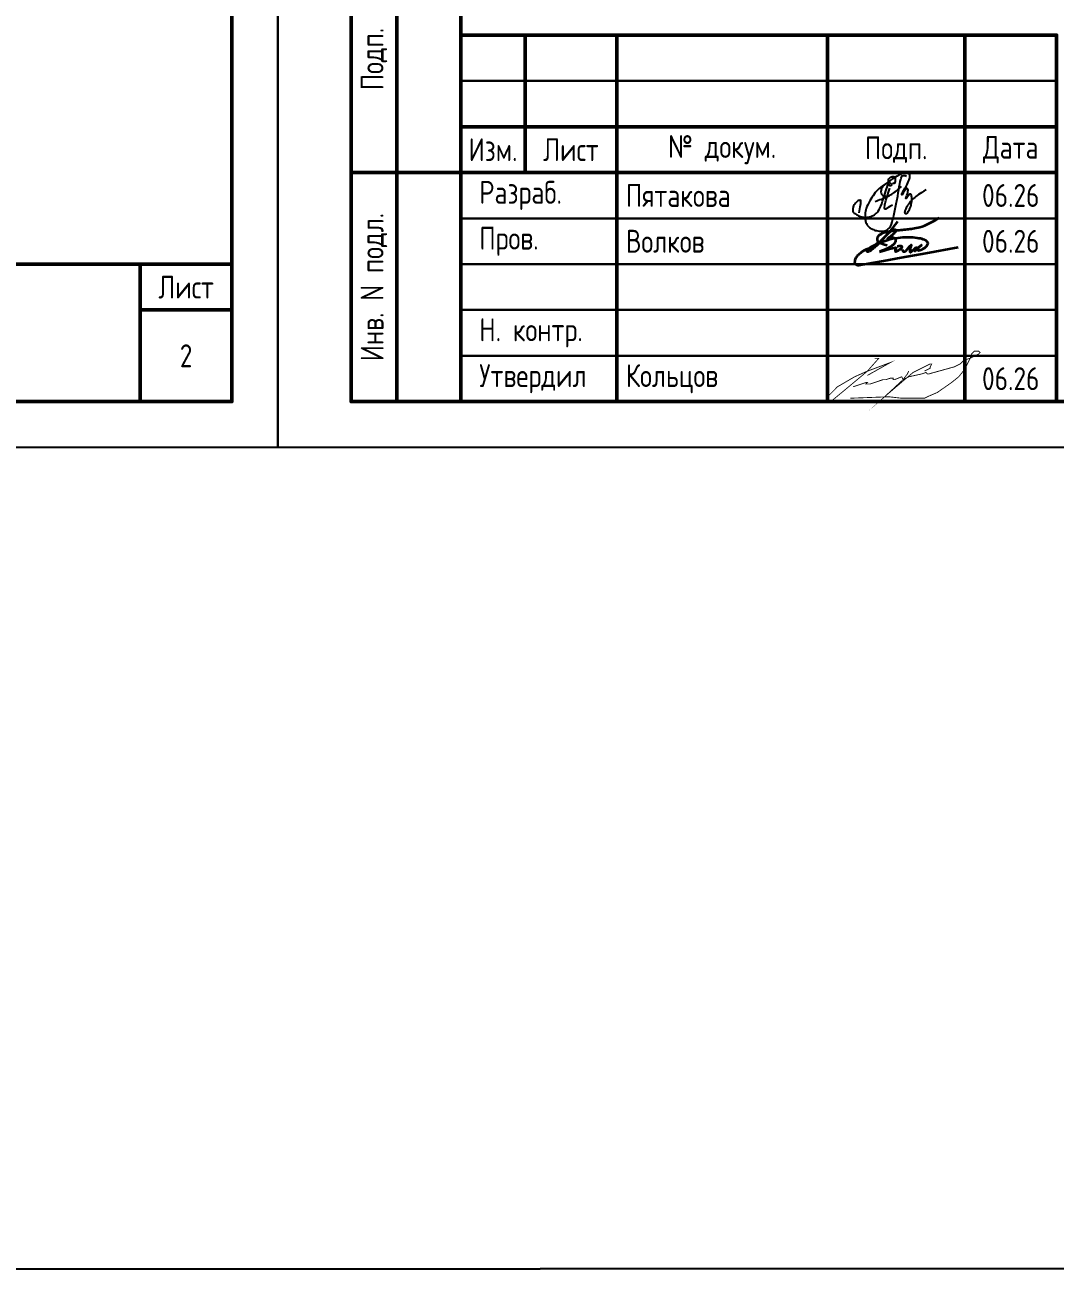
# Model space of a CAD drawing. Header units: millimetres. Extents: x -920 to 3495, y -90 to 589.
# Drawn here: x -447.6 to -335.2, y -90 to 46.1 of the extents above; entities that cross this region are included whole.
import ezdxf

# ---------------------------------------------------------------- set-up
doc = ezdxf.new("R2010")
doc.units = ezdxf.units.MM
doc.styles.add('Gost_type_A', font='GOST_A.TTF')

# ---------------------------------------------------------------- blocks, each defined once
blk = doc.blocks.new('Штамп левый нижний')
at = {"lineweight": 50}
for points in [[(-12, 60), (-7, 60), (-7, 25), (-12, 25)], [(-7, 60), (0, 60), (0, 25), (-7, 25)], [(-12, 25), (-7, 25), (-7, 0), (-12, 0)], [(-7, 25), (0, 25), (0, 0), (-7, 0)]]:
    blk.add_lwpolyline(points, close=True, dxfattribs=at)
at = {"char_height": 2.5, "attachment_point": 5, "rotation": 90, "style": 'Gost_type_A'}
for s, insert, width in [('Подп. и дата', (-9.5, 42.5), 35), ('Инв. N подл.', (-9.5, 12.5), 25)]:
    blk.add_mtext(s, dxfattribs=dict(at, insert=insert, width=width))
blk = doc.blocks.new('Формат_А4')
blk.add_lwpolyline([(0, 297), (0, 0), (-210, 0), (-210, 297)], close=True)
at = {"lineweight": 50}
blk.add_lwpolyline([(-190, 292), (-5, 292), (-5, 5), (-190, 5)], close=True, dxfattribs=at)
blk = doc.blocks.new('Штамп большой нижний текстовый')
for points in [[(-185, 40), (-178, 40), (-178, 35), (-185, 35)], [(-178, 40), (-168, 40), (-168, 35), (-178, 35)], [(-168, 40), (-145, 40), (-145, 35), (-168, 35)], [(-145, 40), (-130, 40), (-130, 35), (-145, 35)], [(-130, 40), (-120, 40), (-120, 35), (-130, 35)], [(-185, 35), (-178, 35), (-178, 30), (-185, 30)], [(-178, 35), (-168, 35), (-168, 30), (-178, 30)], [(-168, 35), (-145, 35), (-145, 30), (-168, 30)], [(-145, 35), (-130, 35), (-130, 30), (-145, 30)], [(-130, 35), (-120, 35), (-120, 30), (-130, 30)], [(-185, 25), (-168, 25), (-168, 20), (-185, 20)], [(-168, 25), (-145, 25), (-145, 20), (-168, 20)], [(-145, 25), (-130, 25), (-130, 20), (-145, 20)], [(-130, 25), (-120, 25), (-120, 20), (-130, 20)], [(-185, 20), (-168, 20), (-168, 15), (-185, 15)], [(-168, 20), (-145, 20), (-145, 15), (-168, 15)], [(-145, 20), (-130, 20), (-130, 15), (-145, 15)], [(-130, 20), (-120, 20), (-120, 15), (-130, 15)], [(-185, 15), (-168, 15), (-168, 10), (-185, 10)], [(-168, 15), (-145, 15), (-145, 10), (-168, 10)], [(-145, 15), (-130, 15), (-130, 10), (-145, 10)], [(-130, 15), (-120, 15), (-120, 10), (-130, 10)], [(-185, 10), (-168, 10), (-168, 5), (-185, 5)], [(-168, 10), (-145, 10), (-145, 5), (-168, 5)], [(-145, 10), (-130, 10), (-130, 5), (-145, 5)], [(-130, 10), (-120, 10), (-120, 5), (-130, 5)], [(-185, 5), (-168, 5), (-168, 0), (-185, 0)], [(-168, 5), (-145, 5), (-145, 0), (-168, 0)], [(-145, 5), (-130, 5), (-130, 0), (-145, 0)], [(-130, 5), (-120, 5), (-120, 0), (-130, 0)]]:
    blk.add_lwpolyline(points, close=True)
at = {"lineweight": 50}
for points in [[(-185, 40), (-120, 40), (-120, 30), (-185, 30)], [(-178, 40), (-168, 40), (-168, 30), (-178, 30)], [(-145, 40), (-130, 40), (-130, 30), (-145, 30)], [(-185, 30), (-178, 30), (-178, 25), (-185, 25)], [(-178, 30), (-168, 30), (-168, 25), (-178, 25)], [(-168, 30), (-145, 30), (-145, 25), (-168, 25)], [(-145, 30), (-130, 30), (-130, 25), (-145, 25)], [(-130, 30), (-120, 30), (-120, 25), (-130, 25)], [(-185, 25), (-168, 25), (-168, 0), (-185, 0)], [(-168, 25), (-145, 25), (-145, 0), (-168, 0)], [(-145, 25), (-130, 25), (-130, 0), (-145, 0)], [(-130, 25), (-120, 25), (-120, 0), (-130, 0)]]:
    blk.add_lwpolyline(points, close=True, dxfattribs=at)
at = {"char_height": 2.5, "style": 'Gost_type_A'}
for s, insert, width, attachment_point in [('Изм.', (-181.5, 27.5), 7, 5), ('Лист', (-173, 27.5), 10, 5), ('№ докум.', (-156.5, 27.5), 23, 5), ('Подп.', (-137.5, 27.5), 15, 5), ('Дата', (-125, 27.5), 10, 5), ('\\pxl0.8;Разраб.', (-185, 22.5), 17, 4), ('\\pxl0.8;Пров.', (-185, 17.5), 17, 4), ('\\pxl0.8;Н. контр.', (-185, 7.5), 17, 4), ('\\pxl0.8;Утвердил', (-185, 2.5), 17, 4)]:
    blk.add_mtext(s, dxfattribs=dict(at, insert=insert, width=width, attachment_point=attachment_point))
blk = doc.blocks.new('Сотрудник 7_1')
at = {"lineweight": 35}
for points in [[(5.51, 4.62), (4.98, 3.97), (4.54, 3.43), (4.18, 3.01), (3.9, 2.68), (3.67, 2.43), (3.49, 2.24), (3.34, 2.09), (3.21, 1.97), (3.08, 1.86), (2.97, 1.76), (2.86, 1.67), (2.76, 1.6), (2.67, 1.53), (2.59, 1.47), (2.52, 1.42), (2.45, 1.38), (2.4, 1.35), (2.35, 1.33), (2.31, 1.31), (2.28, 1.3), (2.25, 1.3), (2.23, 1.3), (2.21, 1.31), (2.2, 1.31), (2.19, 1.33), (2.18, 1.34), (2.18, 1.36), (2.18, 1.38), (2.18, 1.4), (2.19, 1.42), (2.2, 1.45), (2.22, 1.48), (2.25, 1.51), (2.28, 1.55), (2.32, 1.59), (2.36, 1.63), (2.42, 1.67), (2.49, 1.72), (2.56, 1.78), (2.65, 1.84), (2.75, 1.9), (2.87, 1.97), (2.99, 2.04), (3.12, 2.12), (3.25, 2.21), (3.39, 2.3), (3.53, 2.41), (3.67, 2.52), (3.81, 2.64), (3.94, 2.77), (4.07, 2.9), (4.2, 3.03), (4.32, 3.15), (4.44, 3.27), (4.55, 3.37), (4.65, 3.46), (4.74, 3.54), (4.82, 3.6), (4.9, 3.64), (4.97, 3.68), (5.03, 3.7), (5.08, 3.72), (5.13, 3.73), (5.17, 3.73), (5.21, 3.73), (5.24, 3.73), (5.26, 3.73), (5.28, 3.72), (5.3, 3.71), (5.31, 3.7), (5.32, 3.68), (5.33, 3.66), (5.33, 3.64), (5.32, 3.61), (5.32, 3.58), (5.3, 3.54), (5.28, 3.5), (5.25, 3.46), (5.21, 3.41), (5.16, 3.36), (5.1, 3.3), (5.03, 3.23), (4.96, 3.17), (4.88, 3.1), (4.8, 3.04), (4.72, 2.98), (4.65, 2.92), (4.59, 2.87), (4.53, 2.83), (4.49, 2.8), (4.46, 2.77), (4.43, 2.76), (4.42, 2.75), (4.42, 2.74), (4.43, 2.75), (4.45, 2.75), (4.49, 2.76), (4.53, 2.78), (4.58, 2.8), (4.64, 2.82), (4.7, 2.84), (4.76, 2.85), (4.83, 2.86), (4.89, 2.87), (4.95, 2.88), (5.01, 2.87), (5.06, 2.87), (5.11, 2.85), (5.15, 2.84), (5.19, 2.81), (5.22, 2.78), (5.25, 2.75), (5.27, 2.72), (5.29, 2.68), (5.3, 2.63), (5.3, 2.59), (5.3, 2.54), (5.29, 2.49), (5.27, 2.44), (5.26, 2.38), (5.23, 2.33), (5.2, 2.28), (5.17, 2.22), (5.12, 2.17), (5.07, 2.11), (5, 2.05), (4.92, 1.99), (4.83, 1.93), (4.73, 1.86), (4.6, 1.79), (4.47, 1.72), (4.31, 1.65), (4.15, 1.57), (3.96, 1.49), (3.76, 1.41), (3.54, 1.32)], [(4.39, 2), (4.09, 2.07), (3.85, 2.15), (3.67, 2.21), (3.55, 2.27), (3.46, 2.33), (3.4, 2.39), (3.37, 2.44), (3.35, 2.5), (3.33, 2.55), (3.32, 2.61), (3.31, 2.66), (3.31, 2.72), (3.31, 2.77), (3.32, 2.83), (3.34, 2.89), (3.36, 2.94), (3.39, 2.99), (3.43, 3.05), (3.48, 3.1), (3.54, 3.15), (3.6, 3.2), (3.67, 3.24), (3.74, 3.29), (3.82, 3.33), (3.91, 3.37), (4.01, 3.4), (4.11, 3.44), (4.22, 3.47), (4.34, 3.5), (4.47, 3.53), (4.62, 3.56), (4.77, 3.58), (4.93, 3.61), (5.11, 3.63), (5.29, 3.65), (5.48, 3.67), (5.67, 3.69), (5.85, 3.71), (6.04, 3.72), (6.21, 3.74), (6.38, 3.76), (6.55, 3.77), (6.71, 3.79), (6.86, 3.81), (7.02, 3.83), (7.19, 3.86), (7.36, 3.89), (7.54, 3.92), (7.74, 3.96), (7.95, 4.01), (8.19, 4.09), (8.47, 4.19), (8.78, 4.33), (9.15, 4.51), (9.57, 4.74), (10.05, 5.03)], [(6.04, 1.58), (6.05, 1.53), (6.06, 1.49), (6.06, 1.46), (6.07, 1.43), (6.09, 1.4), (6.1, 1.38), (6.12, 1.36), (6.14, 1.35), (6.16, 1.33), (6.19, 1.33), (6.22, 1.33), (6.25, 1.33), (6.28, 1.33), (6.31, 1.34), (6.34, 1.36), (6.37, 1.38), (6.4, 1.4), (6.43, 1.43), (6.46, 1.46), (6.49, 1.5), (6.52, 1.53), (6.55, 1.57), (6.58, 1.62), (6.62, 1.66), (6.65, 1.71), (6.69, 1.75), (6.73, 1.8), (6.78, 1.84), (6.82, 1.88), (6.85, 1.92), (6.89, 1.95), (6.92, 1.98), (6.95, 2.01), (6.97, 2.03), (6.98, 2.05), (7, 2.06), (7, 2.06), (7.01, 2.06), (7.01, 2.05), (7, 2.03), (7, 2), (6.99, 1.96), (6.97, 1.93), (6.96, 1.88), (6.94, 1.83), (6.93, 1.79), (6.91, 1.74), (6.9, 1.69), (6.89, 1.64), (6.88, 1.6), (6.87, 1.56), (6.86, 1.53), (6.85, 1.49), (6.84, 1.46), (6.84, 1.43), (6.84, 1.41), (6.84, 1.38), (6.84, 1.36), (6.84, 1.35), (6.84, 1.33), (6.84, 1.32), (6.85, 1.31), (6.86, 1.3), (6.86, 1.29), (6.87, 1.29), (6.88, 1.28), (6.89, 1.28), (6.9, 1.27), (6.91, 1.27), (6.92, 1.27), (6.93, 1.28), (6.95, 1.28), (6.96, 1.29), (6.97, 1.29), (6.98, 1.3), (7, 1.32), (7.03, 1.34), (7.06, 1.37), (7.1, 1.41), (7.15, 1.45), (7.21, 1.5), (7.27, 1.56), (7.34, 1.62), (7.41, 1.68), (7.48, 1.73), (7.54, 1.77), (7.58, 1.79), (7.6, 1.79), (7.61, 1.77), (7.59, 1.72), (7.57, 1.67), (7.54, 1.61), (7.5, 1.54), (7.46, 1.48), (7.43, 1.43), (7.41, 1.4), (7.4, 1.38), (7.41, 1.38), (7.42, 1.4), (7.45, 1.43), (7.49, 1.48), (7.54, 1.53), (7.6, 1.59), (7.66, 1.66), (7.73, 1.72), (7.81, 1.79), (7.88, 1.85), (7.95, 1.9), (8.01, 1.95), (8.06, 1.99), (8.09, 2.01), (8.11, 2.02), (8.1, 2.02), (8.07, 1.99), (8.03, 1.96), (7.98, 1.91), (7.92, 1.86), (7.87, 1.81), (7.81, 1.76), (7.76, 1.71), (7.73, 1.67), (7.7, 1.64), (7.68, 1.61), (7.67, 1.58), (7.67, 1.56), (7.67, 1.54), (7.68, 1.53), (7.7, 1.51), (7.71, 1.5), (7.73, 1.49), (7.75, 1.48), (7.77, 1.48), (7.8, 1.47), (7.83, 1.47), (7.87, 1.48), (7.91, 1.48), (7.96, 1.5), (8.01, 1.51), (8.07, 1.53), (8.13, 1.55), (8.19, 1.58), (8.26, 1.62), (8.33, 1.66), (8.4, 1.71), (8.48, 1.76), (8.55, 1.82), (8.63, 1.89), (8.69, 1.95), (8.75, 2.02), (8.79, 2.1), (8.82, 2.17), (8.83, 2.24), (8.81, 2.31), (8.78, 2.37), (8.72, 2.44), (8.65, 2.5), (8.56, 2.56), (8.44, 2.61), (8.31, 2.66), (8.17, 2.71), (8, 2.75), (7.83, 2.78), (7.64, 2.81), (7.44, 2.84), (7.22, 2.86), (7, 2.88), (6.77, 2.88), (6.53, 2.89), (6.29, 2.88), (6.04, 2.87), (5.79, 2.84), (5.52, 2.81), (5.25, 2.77), (4.97, 2.71), (4.68, 2.64), (4.38, 2.55), (4.06, 2.44), (3.74, 2.32), (3.42, 2.2), (3.11, 2.06), (2.8, 1.92), (2.51, 1.78), (2.25, 1.65), (2.01, 1.52), (1.8, 1.4), (1.62, 1.29), (1.47, 1.18), (1.35, 1.09), (1.24, 0.99), (1.15, 0.91), (1.08, 0.82), (1.02, 0.74), (0.97, 0.65), (0.93, 0.57), (0.89, 0.49), (0.86, 0.41), (0.84, 0.34), (0.83, 0.27), (0.82, 0.21), (0.82, 0.15), (0.83, 0.11), (0.84, 0.07), (0.85, 0.04), (0.87, 0.01), (0.89, -0.01), (0.91, -0.03), (0.94, -0.05), (0.97, -0.07), (1, -0.08), (1.03, -0.1), (1.07, -0.11), (1.1, -0.12), (1.13, -0.13), (1.17, -0.14), (1.2, -0.15), (1.24, -0.15), (1.29, -0.15), (1.47, -0.12), (1.9, -0.04), (2.7, 0.1), (3.99, 0.34), (5.91, 0.69), (8.58, 1.18), (12.12, 1.82)], [(3.54, 1.32), (4.17, 1.5), (4.63, 1.63), (4.96, 1.71), (5.17, 1.76), (5.28, 1.77), (5.33, 1.76), (5.34, 1.73), (5.32, 1.7), (5.3, 1.66), (5.28, 1.62), (5.27, 1.58), (5.26, 1.55), (5.25, 1.51), (5.24, 1.48), (5.24, 1.45), (5.24, 1.42), (5.24, 1.4), (5.25, 1.39), (5.26, 1.37), (5.27, 1.36), (5.29, 1.36), (5.31, 1.36), (5.33, 1.36), (5.35, 1.36), (5.39, 1.37), (5.42, 1.38), (5.46, 1.4), (5.49, 1.41), (5.54, 1.43), (5.58, 1.45), (5.62, 1.48), (5.67, 1.51), (5.72, 1.54), (5.76, 1.57), (5.81, 1.61), (5.85, 1.64), (5.89, 1.68), (5.93, 1.72), (5.96, 1.75), (5.99, 1.78), (6, 1.81), (6.02, 1.83), (6.02, 1.86), (6.01, 1.87), (6, 1.89), (5.98, 1.9), (5.95, 1.91), (5.91, 1.92), (5.87, 1.92), (5.81, 1.92), (5.75, 1.92), (5.69, 1.92), (5.63, 1.91), (5.57, 1.9), (5.51, 1.89), (5.46, 1.88)]]:
    blk.add_lwpolyline(points, dxfattribs=at)
blk = doc.blocks.new('Штамп малый нижний')
at = {"lineweight": 50}
for points in [[(-120, 15), (-10, 15), (-10, 0), (-120, 0)], [(-10, 15), (0, 15), (0, 10), (-10, 10)], [(-10, 10), (0, 10), (0, 0), (-10, 0)]]:
    blk.add_lwpolyline(points, close=True, dxfattribs=at)
at = {"insert": (-5, 12.5), "char_height": 2.5, "width": 10, "attachment_point": 5, "style": 'Gost_type_A'}
blk.add_mtext('Лист', dxfattribs=at)

msp = doc.modelspace()

# ---------------------------------------------------------------- linework, layer by layer
at = {"color": 94, "lineweight": 30}
msp.add_lwpolyline([(-920, 586), (3495, 589), (3495, -87), (-920, -90)], close=True, dxfattribs=at)
at = {"const_width": 0.0934}
for points in [[(-354.86, 9.73), (-354.4, 9.73), (-355.64, 8.33), (-356.57, 7.55), (-358.52, 5.93), (-359.64, 5), (-360, 5), (-360, 5.22), (-359.84, 5.68), (-358.91, 6.62), (-357.04, 7.71), (-355.64, 8.33), (-353.15, 9.26), (-355.64, 7.86)], [(-357.2, 6.62), (-356.26, 6.93), (-355.8, 7.09), (-355.64, 7.09), (-355.8, 6.93), (-355.64, 6.93), (-355.33, 6.93), (-353.93, 7.4), (-353.62, 7.4), (-353.15, 7.55), (-352.84, 7.55), (-352.84, 7.4), (-352.68, 7.4), (-351.9, 7.71), (-351.75, 7.4), (-351.13, 7.71), (-349.72, 8.02), (-349.26, 8.18), (-349.1, 8.02), (-348.95, 8.02), (-346.14, 8.8), (-345.52, 9.11), (-345.21, 9.42), (-344.9, 9.58), (-344.43, 9.73), (-343.81, 10.04), (-343.5, 10.2), (-343.34, 10.35), (-343.5, 10.51), (-343.81, 10.51), (-343.96, 10.51), (-344.28, 10.2), (-344.43, 9.73), (-345.05, 8.49), (-345.68, 7.71), (-346.45, 7.09), (-348.01, 6), (-349.1, 5.53), (-349.41, 5.37), (-351.9, 5.37), (-353.31, 5.53), (-357.51, 5.37)], [(-351.13, 8.33), (-351.28, 8.02), (-351.75, 7.4), (-353.77, 5.53), (-350.66, 8.18), (-348.79, 9.11), (-348.63, 9.11), (-348.79, 8.8), (-348.79, 8.64), (-349.41, 8.33)]]:
    msp.add_lwpolyline(points, dxfattribs=at)
for points in [[(-349.23, 28.11), (-349.63, 27.88), (-350.07, 27.62), (-350.63, 27.16), (-351.04, 26.77), (-351.39, 26.21), (-351.55, 25.88), (-351.58, 25.73), (-351.58, 25.6), (-351.54, 25.54), (-351.45, 25.5), (-351.35, 25.54), (-351.27, 25.61), (-350.98, 26.11), (-350.86, 26.35), (-350.86, 26.56), (-350.8, 26.85), (-350.8, 27.17), (-350.8, 27.43), (-350.88, 27.61), (-350.94, 27.66), (-351.02, 27.66), (-351.13, 27.55), (-351.25, 27.42), (-351.35, 27.25), (-351.41, 27.17), (-351.48, 27.17), (-351.38, 27.37), (-351.28, 27.69), (-351.2, 28), (-351.2, 28.19), (-351.3, 28.27), (-351.37, 28.27), (-351.46, 28.18), (-351.56, 28.1), (-351.66, 27.94), (-351.74, 27.77), (-351.81, 27.61), (-351.86, 27.54), (-351.92, 27.6), (-351.85, 27.76), (-351.25, 28.78), (-351.01, 29.35), (-351.01, 29.72), (-351.1, 29.96), (-351.27, 30.07), (-351.69, 29.96), (-352.15, 29.76), (-352.63, 29.5), (-353.58, 28.82), (-354.4, 28.28), (-354.91, 27.67), (-355.4, 26.93), (-355.82, 26.05), (-355.9, 25.44), (-355.9, 24.86), (-355.78, 24.41), (-355.53, 24.09), (-355.28, 23.91), (-354.9, 23.72), (-354.38, 23.59), (-353.73, 23.59), (-353.23, 23.91), (-352.95, 24.43), (-352.59, 26.13), (-352.33, 27.38), (-352.1, 28.93), (-351.9, 29.6), (-351.77, 29.7), (-351.57, 29.7), (-351.39, 29.61)], [(-356.56, 25.61), (-356.34, 26.72), (-356.34, 26.91), (-356.41, 27), (-356.58, 26.94), (-356.68, 26.94), (-356.86, 26.78), (-357.19, 26.35), (-357.24, 26.02), (-357.24, 25.72), (-357.14, 25.61), (-356.7, 25.32), (-356.31, 25.16), (-356, 25.1), (-355.55, 25.1), (-354.99, 25.31), (-354.53, 25.63), (-354.19, 26.23), (-353.77, 27.53), (-353.46, 28.55), (-353.4, 28.71), (-353.32, 28.85), (-353.23, 28.92), (-353.17, 28.92), (-353.05, 28.76), (-353, 28.65), (-353.1, 28.55), (-353.18, 28.55), (-353.29, 28.62), (-353.35, 28.89), (-353.35, 29.05), (-353.35, 29.24), (-353.24, 29.39), (-353.12, 29.49), (-352.93, 29.58), (-352.74, 29.58), (-352.62, 29.51), (-352.62, 29.38), (-352.62, 29.15), (-352.62, 28.89), (-352.7, 28.81), (-352.8, 28.81), (-352.86, 28.87)], [(-353.23, 28.91), (-353.29, 28.97), (-353.54, 28.88), (-353.94, 28.54), (-354.17, 28.17), (-354.17, 27.74), (-354.06, 27.55), (-353.81, 27.43), (-353.43, 27.4)], [(-354.78, 26.83), (-354.58, 26.95), (-354.13, 27.09), (-353.31, 27.43), (-352.9, 27.69), (-352.33, 28.13), (-352.05, 28.36), (-351.96, 28.5)], [(-352.91, 26.45), (-353.37, 26.2), (-353.53, 26.06), (-353.63, 26), (-353.74, 26), (-353.78, 26.07), (-353.78, 26.28), (-353.64, 26.99), (-353.19, 28.3)]]:
    msp.add_open_spline(points, degree=3)

# ---------------------------------------------------------------- block references
at = {"color": 1}
for name, p in [('Формат_А4', (-420, 0)), ('Формат_А4', (-210, 0)), ('Штамп левый нижний', (-400, 5)), ('Штамп большой нижний текстовый', (-215, 5)), ('Штамп малый нижний', (-425, 5))]:
    msp.add_blockref(name, p, dxfattribs=at)
msp.add_blockref('Сотрудник 7_1', (-357.86, 20.04))

# ---------------------------------------------------------------- texts
at = {"char_height": 2.5, "style": 'Gost_type_A'}
for s, insert, width, attachment_point in [('Пятакова', (-382, 27.5), 22, 4), ('06.26', (-340, 27.5), 10, 5), ('Волков', (-382, 22.5), 22, 4), ('06.26', (-340, 22.5), 10, 5), ('2', (-430, 10), 10, 5), ('Кольцов', (-382, 7.5), 22, 4), ('06.26', (-340, 7.5), 10, 5)]:
    msp.add_mtext(s, dxfattribs=dict(at, insert=insert, width=width, attachment_point=attachment_point))

doc.saveas('drawing.dxf')
